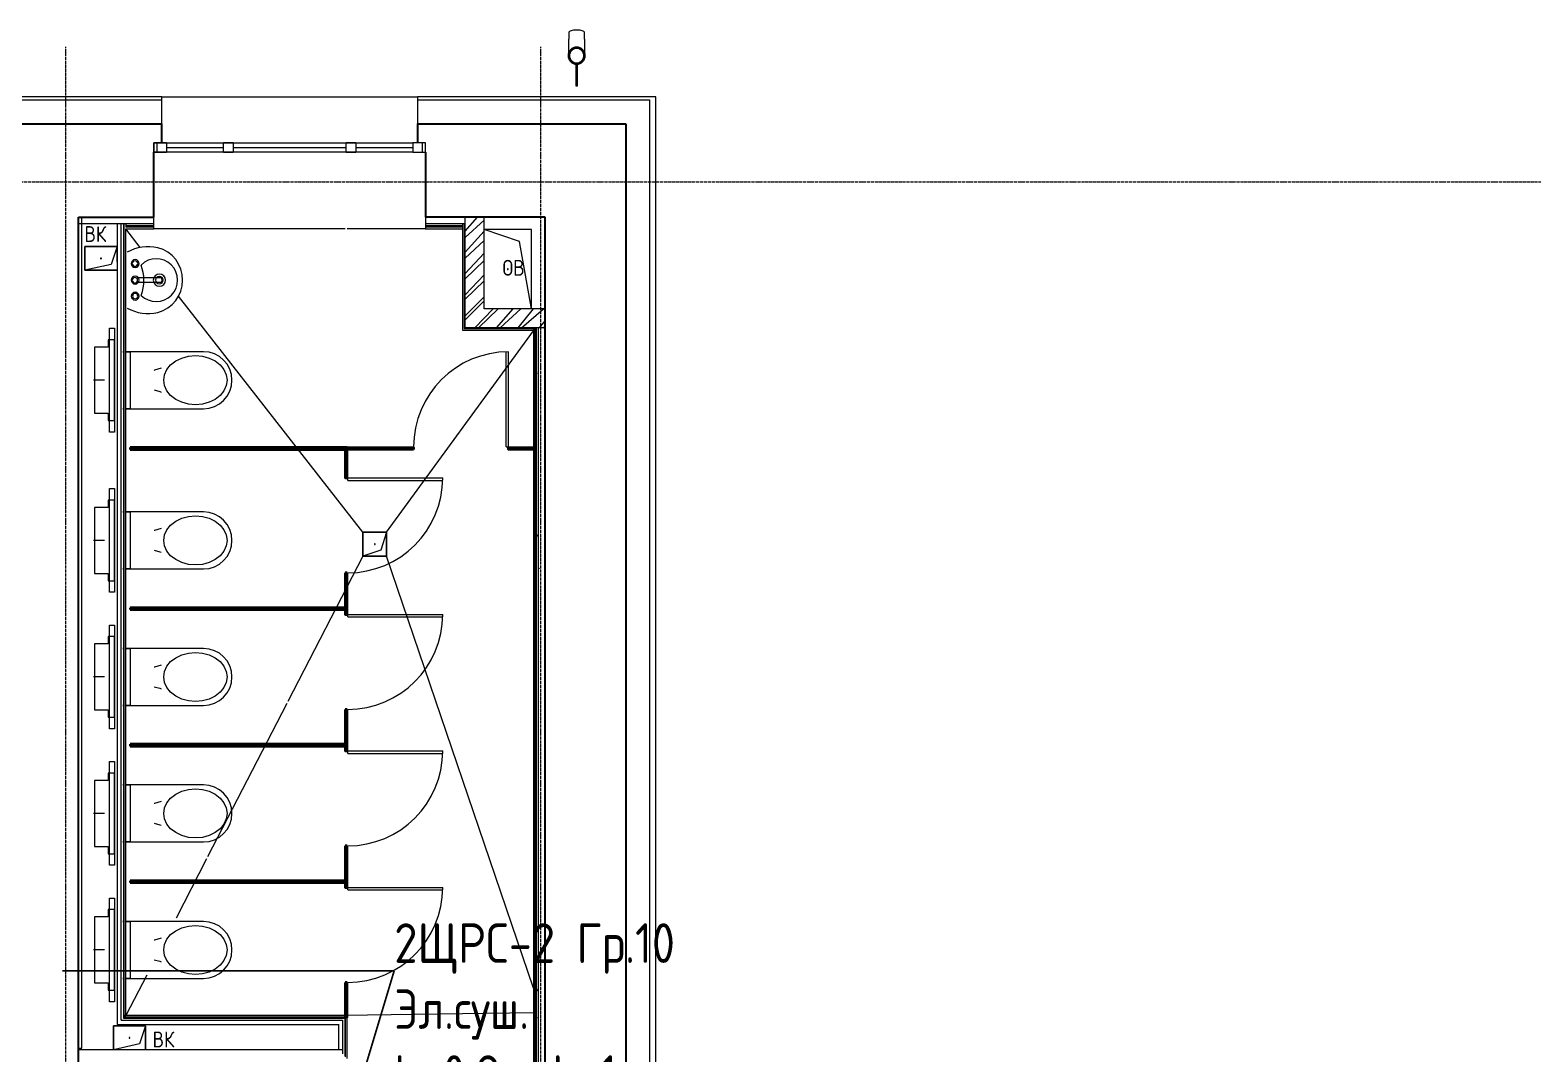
# Model space of a CAD drawing. Header units: millimetres. Extents: x -32 to 417638015, y -35 to 175284279.
# Drawn here: x 417138822 to 417148313, y 175246438 to 175252904 of the extents above; entities that cross this region are included whole.
import ezdxf
from ezdxf import colors
from ezdxf.entities.mleader import LeaderData, LeaderLine
from ezdxf.math import Vec2, Vec3

# ---------------------------------------------------------------- set-up
doc = ezdxf.new("R2010")
doc.units = ezdxf.units.MM
doc.linetypes.add('ADSK_Линия сетки', pattern=[25, 20, -2.5, 0, -2.5])
for name, color, linetype, lineweight in [('_ Окна', 7, 'Continuous', 9), ('Аннотация', 7, 'Continuous', 18), ('Двери', 7, 'Continuous', 9), ('Двери открывание', 7, 'Continuous', 9), ('Обобщенные модели', 7, 'Continuous', 18), ('Окна', 7, 'Continuous', 9), ('Оси', 253, 'Continuous', 9), ('Перекрытие', 7, 'Continuous', 18), ('Сантехника', 7, 'Continuous', 18), ('Стены внутренние', 7, 'Continuous', 18), ('Стены наружные', 7, 'Continuous', 18), ('Стены несущие', 7, 'Continuous', 30), ('Стены отделка', 7, 'Continuous', 30), ('Стены штриховка', 7, 'Continuous', 9), ('ШТРИХОВКА', 252, 'Continuous', 15)]:
    doc.layers.add(name, color=color, linetype=linetype, lineweight=lineweight)
doc.layers.add('_ЭМ_Надписи', color=7, linetype='Continuous')
doc.styles.add('GOST Common_4', font='GOST_Common.ttf', dxfattribs={"width": 0.9, "height": 199.9999999999999})
doc.styles.add('ЭОМ', font='isocpeur.ttf', dxfattribs={"width": 0.85, "height": 250})

# ---------------------------------------------------------------- blocks, each defined once
blk = doc.blocks.new('План 3 этажа')
h = blk.add_hatch()
h.set_pattern_fill('ANSI32', color=8, scale=10)
h.set_pattern_definition([(45, (507.3426762534655, 158.9018102923892), (-67.35192090801866, 67.35192090801866), []), (45, (552.2439762534341, 158.9018102923892), (-67.35192090801866, 67.35192090801866), [])])
h.paths.add_polyline_path([(10297.34267625347, 20181.42675335546), (10177.34267625347, 20181.42675335546), (10177.34267625347, 19483.43539787788), (10682.34267625347, 19483.43539787788), (10682.34267625347, 19603.43539787788), (10297.34267625347, 19603.43539787788)])
at = {"layer": 'Обобщенные модели', "lineweight": 9}
h = blk.add_hatch(dxfattribs=at)
h.set_pattern_fill('FP_18', color=8, style=0, pattern_type=2)
h.set_pattern_definition([(45, (507.3426762534655, 158.9017533554543), (-106.0660171779821, 106.0660171779821), [])])
h.paths.add_polyline_path([(10882.34267625338, 21151.42675335546), (10904.03686320925, 21156.37830996034), (10921.43425037679, 21170.25226326253), (10931.08907186247, 21190.30070665764), (10931.08907186247, 21212.55280005327), (10921.43425037678, 21232.6012434484), (10904.03686320926, 21246.47519675058), (10882.34267625338, 21251.42675335546), (10859.81623354924, 21245.8114949386), (10843.25110212998, 21232.6012434484), (10833.59628064429, 21212.55280005327), (10833.59628064429, 21190.30070665764), (10843.25110212999, 21170.25226326252), (10860.64848929751, 21156.37830996033), (10879.55036359752, 21152.06408049761)])
at = {"layer": 'Стены внутренние', "lineweight": 9}
h = blk.add_hatch(dxfattribs=at)
h.set_pattern_fill('FP_5', color=8, style=0, pattern_type=2)
h.set_pattern_definition([(0, (507.3426762534655, 158.9018102923892), (406.4, 101.6), [33.528, -271.272, 33.528, -271.272, -1625.6]), (0, (507.3426762534655, 158.9018102923892), (406.4, 101.6), [-609.6, 33.528, -576.072, 33.528, -271.272, -711.2]), (0, (507.3426762534655, 158.9018102923892), (406.4, 101.6), [-1524, 33.528, -169.672, 33.528, -474.472]), (120, (659.7426762534305, 209.7018102923894), (-291.1881810244989, 301.1527240979959), [33.52799999999997, -271.2719999999998, 33.52799999999997, -271.2719999999998, -1625.599999999999]), (120, (659.7426762534305, 209.7018102923894), (-291.1881810244989, 301.1527240979959), [-609.5999999999996, 33.52799999999997, -576.0719999999995, 33.52799999999997, -271.2719999999998, -711.1999999999996]), (120, (659.7426762534305, 209.7018102923894), (-291.1881810244989, 301.1527240979959), [-1523.999999999999, 33.52799999999997, -169.6719999999999, 33.52799999999997, -474.4719999999998]), (240, (710.5426762534189, 412.9018102923892), (-115.2118189755009, -402.7527240979958), [33.528, -271.272, 33.528, -271.272, -1625.6]), (240, (710.5426762534189, 412.9018102923892), (-115.2118189755009, -402.7527240979958), [-609.6, 33.528, -576.072, 33.528, -271.272, -711.2]), (240, (710.5426762534189, 412.9018102923892), (-115.2118189755009, -402.7527240979958), [-1524, 33.528, -169.672, 33.528, -474.472])])
h.paths.add_polyline_path([(10627.34267625347, 12802.16617119079), (10642.34267625347, 12802.16617119079), (10642.34267625347, 13818.90181029236), (10627.34267625347, 13818.90181029236), (10627.34267625347, 12812.63336009844)])
h.paths.add_polyline_path([(10642.34267625347, 14659.90181029236), (10642.34267625347, 19550.90620049272), (10627.34267625347, 19550.90620049272), (10627.34267625347, 14659.90181029236)])
at = {"layer": '_ Окна', "color": 8, "lineweight": 18}
for p, q in [((8212.760536277485, 20591.42675335548), (8212.760536277485, 20651.42675335548)), ((8212.760536277485, 20651.42675335548), (8292.760536277485, 20651.42675335548)), ((8292.760536277485, 20651.42675335548), (8292.760536277485, 20591.42675335548)), ((8652.760536277485, 20591.42675335548), (8652.760536277485, 20651.42675335548)), ((8652.760536277485, 20651.42675335548), (8712.760536277485, 20651.42675335548)), ((8712.760536277485, 20651.42675335548), (8712.760536277485, 20591.42675335548)), ((9427.760536277485, 20591.42675335548), (9427.760536277485, 20651.42675335548)), ((9427.760536277485, 20651.42675335548), (9487.760536277485, 20651.42675335548)), ((9487.760536277485, 20651.42675335548), (9487.760536277485, 20591.42675335548)), ((9847.760536277485, 20651.42675335548), (9847.760536277485, 20591.42675335548)), ((9927.760536277485, 20651.42675335548), (9847.760536277485, 20651.42675335548)), ((9927.760536277485, 20591.42675335548), (9927.760536277485, 20651.42675335548)), ((8292.760536277485, 20591.42675335548), (8212.760536277485, 20591.42675335548)), ((8712.760536277485, 20591.42675335548), (8652.760536277485, 20591.42675335548)), ((9487.760536277485, 20591.42675335548), (9427.760536277485, 20591.42675335548)), ((9847.760536277485, 20591.42675335548), (9927.760536277485, 20591.42675335548))]:
    blk.add_line(p, q, dxfattribs=at)
at = {"layer": '_ Окна', "color": 8}
for p, q in [((8232.760536277485, 20591.42675335548), (8232.760536277485, 20651.42675335548)), ((8292.760536277483, 20621.42675335547), (8652.760536277483, 20621.42675335547)), ((8712.760536277485, 20621.42675335547), (9427.760536277485, 20621.42675335546)), ((9487.760536277485, 20621.42675335546), (9847.760536277485, 20621.42675335546)), ((9907.760536277485, 20591.42675335548), (9907.760536277485, 20651.42675335548))]:
    blk.add_line(p, q, dxfattribs=at)
at = {"layer": 'Двери', "color": 8}
for p, q in [((10436.47863985103, 18730.98459242194), (10436.47863985103, 19330.98459242194)), ((10452.47863985103, 18730.98459242195), (10452.47863985103, 19330.98459242195)), ((10436.47863985103, 18730.98459242194), (10452.47863985103, 18730.98459242195)), ((9436.342676253698, 18518.9921276348), (9436.342676253698, 18534.9921276348)), ((9436.342676253698, 18534.9921276348), (10036.3426762537, 18534.99212763455)), ((9436.342676253698, 18518.9921276348), (10036.3426762537, 18518.99212763455)), ((9436.342676253727, 17656.9921276348), (9436.342676253736, 17672.9921276348)), ((9436.342676253736, 17672.9921276348), (10036.34267625374, 17672.99212763455)), ((9436.342676253727, 17656.9921276348), (10036.34267625373, 17656.99212763455)), ((10036.34267625373, 17656.99212763455), (10036.34267625374, 17672.99212763455)), ((9436.342676253727, 16794.99212763481), (9436.342676253736, 16810.9921276348)), ((9436.342676253736, 16810.9921276348), (10036.34267625374, 16810.99212763456)), ((10036.34267625373, 16794.99212763456), (10036.34267625374, 16810.99212763456)), ((9436.342676253727, 16794.99212763481), (10036.34267625373, 16794.99212763456)), ((9436.342676253786, 15932.99212763481), (9436.342676253795, 15948.99212763481)), ((9436.342676253795, 15948.99212763481), (10036.34267625379, 15948.99212763456)), ((10036.34267625379, 15932.99212763456), (10036.34267625379, 15948.99212763456)), ((9436.342676253786, 15932.99212763481), (10036.34267625379, 15932.99212763456))]:
    blk.add_line(p, q, dxfattribs=at)
at = {"layer": 'Двери открывание', "color": 8}
for centre, start, end in [((10452.47863985103, 18730.98459242195), 90, 180), ((9436.342676253698, 18534.9921276348), 270, 0), ((9436.342676253736, 17672.9921276348), 270, 0), ((9436.342676253736, 16810.9921276348), 270, 0), ((9436.342676253795, 15948.99212763481), 270, 0)]:
    blk.add_arc(centre, 600.0000000000007, start, end, dxfattribs=at)
at = {"layer": 'Обобщенные модели', "color": 8}
for p, q in [((10832.34267625347, 21347.57834117031), (10832.34267625347, 21305.07420419924)), ((10932.34267625347, 21305.07420419924), (10932.34267625347, 21347.57834117031)), ((10877.34267625347, 21150.34095659898), (10877.34267625346, 21011.42675335544)), ((10887.34267625347, 21011.42675335544), (10887.34267625347, 21150.34095659898)), ((10877.34267625346, 21011.42675335541), (10887.34267625346, 21011.42675335541)), ((10597.34267625347, 20103.43539787789), (10297.34267625347, 20103.43539787789)), ((10522.34267625347, 20028.43539787788), (10297.34267625347, 20103.43539787789)), ((10597.34267625347, 20103.43539787789), (10297.34267625347, 20103.43539787789)), ((10597.34267625347, 19603.43539787788), (10522.34267625347, 20028.43539787788)), ((10597.34267625347, 19603.43539787788), (10597.34267625347, 20103.43539787789)), ((10597.34267625347, 19603.43539787788), (10597.34267625347, 20103.43539787789)), ((7777.342676253452, 19845.90181029236), (7777.342676253452, 19995.90181029237)), ((7777.342676253452, 19995.90181029237), (7979.731050168119, 19995.90181029237)), ((7979.731050168119, 19995.90181029237), (7777.342676253452, 19995.90181029237)), ((7777.342676253452, 19995.90181029237), (7777.342676253452, 19845.90181029236)), ((7979.731050168119, 19995.90181029237), (7942.231050168126, 19883.40181029237)), ((7979.731050168119, 19995.90181029237), (7979.731050168119, 19845.90181029236)), ((7979.731050168119, 19898.65784977957), (7979.731050168119, 19995.90181029237)), ((7942.231050168126, 19883.40181029237), (7777.342676253452, 19845.90181029236)), ((7979.731050168119, 19845.90181029236), (7777.342676253452, 19845.90181029236)), ((7777.342676253452, 19845.90181029236), (7976.70399805669, 19845.90181029236)), ((9532.342676253465, 18041.42675335545), (9532.342676253465, 18191.42675335546)), ((9532.342676253465, 18191.42675335546), (9682.342676253465, 18191.42675335546)), ((9682.342676253465, 18191.42675335546), (9532.342676253465, 18191.42675335546)), ((9532.342676253465, 18191.42675335546), (9532.342676253465, 18041.42675335545)), ((9682.342676253465, 18191.42675335546), (9644.842676253473, 18078.92675335546)), ((9682.342676253465, 18191.42675335546), (9682.342676253465, 18041.42675335545)), ((9682.342676253465, 18041.42675335545), (9682.342676253465, 18191.42675335546)), ((9644.842676253473, 18078.92675335546), (9532.342676253465, 18041.42675335545)), ((9682.342676253465, 18041.42675335545), (9532.342676253465, 18041.42675335545)), ((9532.342676253465, 18041.42675335545), (9682.342676253465, 18041.42675335545)), ((7957.342676253452, 14924.00726761723), (7957.342676253452, 15074.00726761723)), ((7957.342676253452, 15074.00726761723), (8159.731050168119, 15074.00726761723)), ((8159.731050168119, 15074.00726761723), (7957.342676253452, 15074.00726761723)), ((7957.342676253452, 15074.00726761723), (7957.342676253452, 14924.00726761723)), ((8159.731050168119, 15074.00726761723), (8122.231050168126, 14961.50726761723)), ((8159.731050168119, 15074.00726761723), (8159.731050168119, 14924.00726761723)), ((8159.731050168119, 14924.00726761723), (8159.731050168119, 15074.00726761723)), ((8122.231050168126, 14961.50726761723), (7957.342676253452, 14924.00726761723))]:
    blk.add_line(p, q, dxfattribs=at)
at = {"layer": 'Обобщенные модели', "color": 8, "lineweight": 40}
for p, q in [((9432.342676253757, 18726.99212763479), (8062.342676253757, 18726.99212763479)), ((8062.342676253757, 18726.99212763479), (8062.342676253757, 18714.99212763479)), ((8062.342676253757, 18714.99212763479), (9432.342676253757, 18714.99212763479)), ((9432.342676253757, 18714.99212763479), (9432.342676253757, 18726.99212763479)), ((9432.342676253465, 17934.99212763482), (9420.342676253465, 17934.99212763483)), ((9432.342676253757, 17714.99212763479), (8062.342676253757, 17714.99212763479)), ((8062.342676253757, 17714.99212763479), (8062.342676253757, 17702.99212763479)), ((8062.342676253757, 17702.99212763479), (9432.342676253757, 17702.99212763479)), ((9432.342676253757, 17702.99212763479), (9432.342676253757, 17714.99212763479)), ((9432.342676253487, 17072.99212763482), (9420.342676253491, 17072.99212763483)), ((9432.342676253757, 16852.9921276348), (8062.342676253757, 16852.9921276348)), ((8062.342676253757, 16852.9921276348), (8062.342676253757, 16840.9921276348)), ((8062.342676253757, 16840.9921276348), (9432.342676253757, 16840.9921276348)), ((9432.342676253757, 16840.9921276348), (9432.342676253757, 16852.9921276348)), ((9432.342676253487, 16210.99212763483), (9420.342676253491, 16210.99212763483)), ((9432.342676253873, 15990.9921276348), (8062.342676253873, 15990.9921276348)), ((8062.342676253873, 15990.9921276348), (8062.342676253873, 15978.9921276348)), ((8062.342676253873, 15978.9921276348), (9432.342676253873, 15978.9921276348)), ((9432.342676253873, 15978.9921276348), (9432.342676253873, 15990.9921276348)), ((9432.342676253546, 15348.99212763483), (9420.34267625355, 15348.99212763484))]:
    blk.add_line(p, q, dxfattribs=at)
at = {"layer": 'Обобщенные модели', "color": 8, "flags": 128}
for points in [[(10832.34267625347, 21214.44362292017), (10832.34267625347, 21215.71400387248), (10832.34267625347, 21218.37751493859), (10832.34267625347, 21221.25387640383), (10832.34267625347, 21224.33848670347), (10832.34267625347, 21227.62641111903), (10832.34267625347, 21231.11238967284), (10832.34267625347, 21234.79084554284), (10832.34267625347, 21238.65589398435), (10832.34267625347, 21242.70135174434), (10832.34267625347, 21246.9207469534), (10832.34267625347, 21251.30732947928), (10832.34267625347, 21255.85408172569), (10832.34267625347, 21260.55372985896), (10832.34267625347, 21265.39875544461), (10832.34267625347, 21270.38140747526), (10832.34267625347, 21275.49371477057), (10832.34267625347, 21280.72749872942), (10832.34267625347, 21286.07438641397), (10832.34267625347, 21291.52582394454), (10832.34267625347, 21297.07309018398), (10832.34267625347, 21302.70731068966), (10832.34267625347, 21305.07420419924)], [(10932.34267625347, 21305.07420419924), (10932.34267625347, 21299.40646376548), (10932.34267625347, 21293.821944698), (10932.34267625347, 21288.32958103599), (10932.34267625347, 21282.93815938969), (10932.34267625347, 21277.65630488361), (10932.34267625347, 21272.49246735822), (10932.34267625347, 21267.45490785202), (10932.34267625347, 21262.55168538559), (10932.34267625347, 21257.7906440689), (10932.34267625347, 21253.17940055244), (10932.34267625347, 21248.72533184214), (10932.34267625347, 21244.43556349779), (10932.34267625347, 21240.31695823365), (10932.34267625347, 21236.37610493955), (10932.34267625347, 21232.61930814008), (10932.34267625347, 21229.05257790871), (10932.34267625347, 21225.68162025297), (10932.34267625347, 21222.51182798599), (10932.34267625347, 21219.54827209922), (10932.34267625347, 21216.79569364988), (10932.34267625347, 21214.44362292017)]]:
    blk.add_lwpolyline(points, dxfattribs=at)
at = {"layer": 'Обобщенные модели', "color": 8, "lineweight": 40}
for points in [[(9432.342676253698, 18534.99212763483), (9432.342676253698, 18714.99212763479), (9420.342676253757, 18714.9921276348), (9420.342676253698, 18534.99212763483)], [(9852.478639851033, 18714.98459242193), (9432.342676253757, 18714.98459242193), (9432.342676253757, 18726.98459242193), (9852.478639851033, 18726.98459242193)], [(10452.47863985103, 18726.98459242195), (10609.47726604057, 18726.98459242195), (10609.47726604057, 18714.98459242196), (10452.47863985103, 18714.98459242196)], [(9432.342676253736, 17672.99212763483), (9432.342676253746, 17714.99212763479), (9420.34267625375, 17714.9921276348), (9420.34267625374, 17672.99212763483)], [(9432.342676253736, 16810.99212763483), (9432.342676253746, 16852.9921276348), (9420.34267625375, 16852.9921276348), (9420.34267625374, 16810.99212763484)], [(9432.342676253795, 15948.99212763483), (9432.342676253804, 15990.9921276348), (9420.342676253807, 15990.99212763481), (9420.342676253798, 15948.99212763484)]]:
    blk.add_lwpolyline(points, close=True, dxfattribs=at)
for points in [[(9420.342676253465, 17934.99212763483), (9420.342676253407, 17714.9921276348), (9432.342676253407, 17714.9921276348), (9432.342676253465, 17934.99212763482)], [(9420.342676253491, 17072.99212763483), (9420.342676253404, 16852.9921276348), (9432.3426762534, 16852.9921276348), (9432.342676253487, 17072.99212763482)], [(9420.342676253491, 16210.99212763483), (9420.342676253404, 15990.99212763481), (9432.3426762534, 15990.9921276348), (9432.342676253487, 16210.99212763483)], [(9420.34267625355, 15348.99212763484), (9420.342676253462, 15128.99212763481), (9432.342676253458, 15128.99212763481), (9432.342676253546, 15348.99212763483)]]:
    blk.add_lwpolyline(points, dxfattribs=at)
at = {"layer": 'Обобщенные модели', "color": 8}
for centre, radius, start, end in [((10882.34267625346, 21201.42675335541), 52.00000000000004, 90, 270), ((10882.34267625346, 21201.42675335541), 52.00000000000003, 270, 90), ((7878.536863210786, 19920.90181029237), 2.500000000000002, 0, 180), ((7878.536863210786, 19920.90181029237), 2.499999999999998, 119.9999999999582, 180), ((7878.536863210786, 19920.90181029237), 2.500000000000002, 180, 0), ((7878.536863210786, 19920.90181029237), 2.499999999999999, 240.0000000000418, 345.0000000000056), ((7878.536863210786, 19920.90181029237), 2.500000000000002, 14.99999999999445, 90), ((10447.34267625347, 19853.43539787788), 2.500000000000003, 0, 180), ((10447.34267625347, 19853.43539787788), 2.499999999999998, 60.0000000000418, 180), ((10447.34267625347, 19853.43539787788), 2.500000000000002, 180, 0), ((10447.34267625347, 19853.43539787788), 2.499999999999999, 180, 285.0000000000214), ((10447.34267625347, 19853.43539787788), 2.500000000000002, 14.99999999999445, 30.00000000001032), ((9607.342676253465, 18116.42675335546), 2.500000000000002, 0, 180), ((9607.342676253465, 18116.42675335546), 2.499999999999998, 119.9999999999582, 180), ((9607.342676253465, 18116.42675335546), 2.500000000000002, 180, 0), ((9607.342676253465, 18116.42675335546), 2.499999999999999, 240.0000000000418, 345.0000000000056), ((9607.342676253465, 18116.42675335546), 2.500000000000002, 14.99999999999445, 90), ((8058.536863210786, 14999.00726761723), 2.500000000000002, 0, 180), ((8058.536863210786, 14999.00726761723), 2.499999999999998, 120.0000000000103, 180), ((8058.536863210786, 14999.00726761723), 2.500000000000002, 180, 0), ((8058.536863210786, 14999.00726761723), 2.499999999999999, 239.9999999999897, 345.0000000000056), ((8058.536863210786, 14999.00726761723), 2.500000000000002, 14.99999999999445, 90)]:
    blk.add_arc(centre, radius, start, end, dxfattribs=at)
at = {"layer": 'Обобщенные модели', "color": 8, "lineweight": 40}
for start, end in [(90, 270), (270, 90)]:
    blk.add_arc((10882.34267625337, 21201.42675335543), 49.99999999999996, start, end, dxfattribs=at)
at = {"layer": 'Обобщенные модели', "color": 8}
for major_axis, ratio, start_param, end_param in [((-50.00000000000001, 1.362883799528872e-13), 0.3090169943749481, 4.712388980384695, 6.283185307179597), ((-49.99999999999999, 5.857276822912619e-14), 0.3090169943749482, 3.141592653589792, 4.712388980384689)]:
    blk.add_ellipse((10882.34267625346, 21347.57834117028), major_axis=major_axis, ratio=ratio, start_param=start_param, end_param=end_param, dxfattribs=at)
at = {"layer": 'Окна', "color": 8}
for p, q in [((8212.760536277485, 20651.42675335548), (8212.760536277485, 20591.42675335548)), ((8292.760536277485, 20651.42675335548), (8212.760536277485, 20651.42675335548)), ((8292.760536277485, 20651.42675335548), (8652.760536277483, 20651.42675335548)), ((8712.760536277485, 20651.42675335548), (8652.760536277485, 20651.42675335548)), ((8712.760536277485, 20651.42675335548), (9427.760536277485, 20651.42675335548)), ((9487.760536277485, 20651.42675335548), (9427.760536277485, 20651.42675335548)), ((9487.760536277485, 20651.42675335547), (9847.760536277485, 20651.42675335547)), ((9927.760536277485, 20651.42675335548), (9847.760536277485, 20651.42675335548)), ((9927.760536277485, 20591.42675335548), (9927.760536277485, 20651.42675335548)), ((8212.760536277485, 20591.42675335548), (8292.760536277485, 20591.42675335548)), ((8652.760536277483, 20591.42675335539), (8292.760536277483, 20591.42675335539)), ((8652.760536277485, 20591.42675335548), (8712.760536277485, 20591.42675335548)), ((9427.760536277485, 20591.42675335539), (8712.760536277485, 20591.42675335539)), ((9427.760536277485, 20591.42675335548), (9487.760536277485, 20591.42675335548)), ((9847.760536277485, 20591.42675335539), (9487.760536277485, 20591.42675335539)), ((9847.760536277485, 20591.42675335548), (9927.760536277485, 20591.42675335548))]:
    blk.add_line(p, q, dxfattribs=at)
at = {"layer": 'Оси', "color": 8, "linetype": 'ADSK_Линия сетки'}
for p, q in [((7656.908029291895, -3523.687778418617), (7656.908029291953, 21256.87599485742)), ((10656.9080292919, -3523.687778418622), (10656.90802929195, 21256.87599485743)), ((-10051.77423916385, 20403.90181029199), (56512.19555426505, 20403.90181029178))]:
    blk.add_line(p, q, dxfattribs=at)
at = {"layer": 'Перекрытие', "color": 8}
for p, q in [((8126.762109137257, 19990.73080171309), (8034.820370547939, 20108.42675335548)), ((9532.342676253465, 18191.42675335546), (8368.106811847596, 19681.78195111305)), ((9682.342676253465, 18191.42675335546), (10609.50351455912, 19463.49943837348)), ((9532.342676253465, 18041.42675335546), (9058.472799509065, 17122.9921276348)), ((10609.34267625347, 15312.51410229117), (9682.342676253465, 18041.42675335546)), ((9052.281353366154, 17110.99212763481), (8551.8061234809, 16140.99212763471)), ((8545.614677337988, 16128.99212763471), (8352.733497223526, 15755.1579525569)), ((8166.990006879671, 15395.15774700256), (8034.820370547939, 15138.99212763481)), ((10609.34267625347, 15155.7501276348), (9412.342676253465, 15138.99212763481))]:
    blk.add_line(p, q, dxfattribs=at)
at = {"layer": 'Сантехника', "color": 8}
for p, q in [((8258.559843728352, 19798.93895746363), (8114.357032119773, 19798.93895746363)), ((8258.559843728352, 19768.93895746363), (8114.357032119774, 19768.93895746363)), ((7932.342676253471, 18824.49212758255), (7932.342676253466, 19479.49212758257)), ((7932.342676253466, 19479.49212758257), (7963.342676253481, 19479.49212758257)), ((7963.342676253481, 19479.49212758257), (7963.342676253485, 18824.49212758255)), ((7923.342676253483, 19406.99212747807), (7923.342676253484, 19359.99212747807)), ((7963.342676253481, 19406.99212747807), (7923.342676253483, 19406.99212747807)), ((7963.342676253485, 18896.99212758255), (7963.342676253481, 19406.99212747807)), ((7838.342676253467, 19359.99212747807), (7838.34267625347, 18943.99212758254)), ((7923.342676253484, 19359.99212747807), (7838.342676253467, 19359.99212747807)), ((8019.502464908, 19331.99223035972), (8017.342676253475, 19331.99223035972)), ((8017.342676253474, 19331.9922304642), (8019.502464907999, 19331.9922304642)), ((8525.419446640333, 19331.99223035972), (8034.731050168124, 19331.99223035972)), ((8034.731050168124, 19331.9922304642), (8062.342676253474, 19331.9922304642)), ((8062.342676253474, 19331.9922304642), (8062.342676253475, 18971.9920247009)), ((7900.042676253457, 19151.99212758255), (7832.042676253457, 19151.99212758254)), ((7838.34267625347, 18943.99212758254), (7923.342676253491, 18943.99212758254)), ((7923.342676253491, 18943.99212758254), (7923.342676253491, 18896.99212758255)), ((7923.342676253491, 18896.99212758255), (7963.342676253485, 18896.99212758255)), ((8017.342676253471, 18971.99202480538), (8019.502464908001, 18971.99202480538)), ((8019.502464907997, 18971.9920247009), (8017.342676253467, 18971.9920247009)), ((8034.731050168125, 18971.99202480538), (8525.419446640333, 18971.99202480538)), ((8062.342676253475, 18971.9920247009), (8034.731050168121, 18971.9920247009)), ((7963.342676253485, 18824.49212758255), (7932.342676253471, 18824.49212758255)), ((7932.342676253471, 17812.49212758255), (7932.342676253466, 18467.49212758257)), ((7932.342676253466, 18467.49212758257), (7963.342676253481, 18467.49212758257)), ((7963.342676253481, 18467.49212758257), (7963.342676253485, 17812.49212758255)), ((7838.342676253467, 18347.99212747807), (7838.34267625347, 17931.99212758254)), ((7923.342676253484, 18347.99212747807), (7838.342676253467, 18347.99212747807)), ((7923.342676253483, 18394.99212747807), (7923.342676253484, 18347.99212747807)), ((7963.342676253481, 18394.99212747807), (7923.342676253483, 18394.99212747807)), ((7963.342676253485, 17884.99212758255), (7963.342676253481, 18394.99212747807)), ((8019.502464908, 18319.99223035972), (8017.342676253475, 18319.99223035972)), ((8017.342676253474, 18319.9922304642), (8019.502464907999, 18319.9922304642)), ((8525.419446640333, 18319.99223035972), (8034.731050168124, 18319.99223035972)), ((8034.731050168124, 18319.9922304642), (8062.342676253474, 18319.9922304642)), ((8062.342676253474, 18319.9922304642), (8062.342676253475, 17959.9920247009)), ((7900.042676253457, 18139.99212758255), (7832.042676253457, 18139.99212758254)), ((8017.342676253471, 17959.99202480538), (8019.502464908001, 17959.99202480538)), ((8019.502464907997, 17959.9920247009), (8017.342676253467, 17959.9920247009)), ((8034.731050168125, 17959.99202480538), (8525.419446640333, 17959.99202480538)), ((8062.342676253475, 17959.9920247009), (8034.731050168121, 17959.9920247009)), ((7838.34267625347, 17931.99212758254), (7923.342676253491, 17931.99212758254)), ((7923.342676253491, 17931.99212758254), (7923.342676253491, 17884.99212758255)), ((7923.342676253491, 17884.99212758255), (7963.342676253485, 17884.99212758255)), ((7963.342676253485, 17812.49212758255), (7932.342676253471, 17812.49212758255)), ((7932.342676253471, 16950.49212758255), (7932.342676253466, 17605.49212758257)), ((7932.342676253466, 17605.49212758257), (7963.342676253481, 17605.49212758257)), ((7963.342676253481, 17605.49212758257), (7963.342676253485, 16950.49212758255)), ((7838.342676253467, 17485.99212747807), (7838.34267625347, 17069.99212758254)), ((7923.342676253484, 17485.99212747807), (7838.342676253467, 17485.99212747807)), ((7923.342676253483, 17532.99212747807), (7923.342676253484, 17485.99212747807)), ((7963.342676253481, 17532.99212747807), (7923.342676253483, 17532.99212747807)), ((7963.342676253485, 17022.99212758255), (7963.342676253481, 17532.99212747807)), ((8019.502464908, 17457.99223035972), (8017.342676253475, 17457.99223035972)), ((8017.342676253474, 17457.9922304642), (8019.502464907999, 17457.9922304642)), ((8525.419446640333, 17457.99223035972), (8034.731050168124, 17457.99223035972)), ((8034.731050168124, 17457.9922304642), (8062.342676253474, 17457.9922304642)), ((8062.342676253474, 17457.9922304642), (8062.342676253475, 17097.9920247009)), ((7900.042676253457, 17277.99212758255), (7832.042676253457, 17277.99212758254)), ((8017.342676253471, 17097.99202480538), (8019.502464908001, 17097.99202480538)), ((8019.502464907997, 17097.9920247009), (8017.342676253467, 17097.9920247009)), ((8034.731050168125, 17097.99202480538), (8525.419446640333, 17097.99202480538)), ((8062.342676253475, 17097.9920247009), (8034.731050168121, 17097.9920247009)), ((7838.34267625347, 17069.99212758254), (7923.342676253491, 17069.99212758254)), ((7923.342676253491, 17069.99212758254), (7923.342676253491, 17022.99212758255)), ((7923.342676253491, 17022.99212758255), (7963.342676253485, 17022.99212758255)), ((7963.342676253485, 16950.49212758255), (7932.342676253471, 16950.49212758255)), ((7932.342676253471, 16088.49212758257), (7932.342676253466, 16743.49212758258)), ((7932.342676253466, 16743.49212758258), (7963.342676253481, 16743.49212758258)), ((7963.342676253481, 16743.49212758258), (7963.342676253485, 16088.49212758257)), ((7838.342676253467, 16623.99212747808), (7838.34267625347, 16207.99212758255)), ((7923.342676253484, 16623.99212747808), (7838.342676253467, 16623.99212747808)), ((7923.342676253483, 16670.99212747808), (7923.342676253484, 16623.99212747808)), ((7963.342676253481, 16670.99212747808), (7923.342676253483, 16670.99212747808)), ((7963.342676253485, 16160.99212758256), (7963.342676253481, 16670.99212747808)), ((8019.502464908, 16595.99223035973), (8017.342676253475, 16595.99223035973)), ((8017.342676253474, 16595.99223046421), (8019.502464907999, 16595.99223046421)), ((8525.419446640333, 16595.99223035973), (8034.731050168124, 16595.99223035973)), ((8034.731050168124, 16595.99223046421), (8062.342676253474, 16595.99223046421)), ((8062.342676253474, 16595.99223046421), (8062.342676253475, 16235.99202470091)), ((7900.042676253457, 16415.99212758256), (7832.042676253457, 16415.99212758255)), ((8017.342676253471, 16235.99202480539), (8019.502464908001, 16235.99202480539)), ((8019.502464907997, 16235.99202470091), (8017.342676253467, 16235.99202470091)), ((8034.731050168125, 16235.99202480539), (8525.419446640333, 16235.99202480539)), ((8062.342676253475, 16235.99202470091), (8034.731050168121, 16235.99202470091)), ((7838.34267625347, 16207.99212758255), (7923.342676253491, 16207.99212758255)), ((7923.342676253491, 16207.99212758255), (7923.342676253491, 16160.99212758256)), ((7923.342676253491, 16160.99212758256), (7963.342676253485, 16160.99212758256)), ((7963.342676253485, 16088.49212758257), (7932.342676253471, 16088.49212758257)), ((7932.342676253471, 15226.49212758257), (7932.342676253466, 15881.49212758258)), ((7932.342676253466, 15881.49212758258), (7963.342676253481, 15881.49212758258)), ((7963.342676253481, 15881.49212758258), (7963.342676253485, 15226.49212758257)), ((7838.342676253467, 15761.99212747808), (7838.34267625347, 15345.99212758256)), ((7923.342676253484, 15761.99212747808), (7838.342676253467, 15761.99212747808)), ((7923.342676253483, 15808.99212747808), (7923.342676253484, 15761.99212747808)), ((7963.342676253481, 15808.99212747808), (7923.342676253483, 15808.99212747808)), ((7963.342676253485, 15298.99212758256), (7963.342676253481, 15808.99212747808)), ((8019.502464908, 15733.99223035973), (8017.342676253475, 15733.99223035973)), ((8017.342676253474, 15733.99223046421), (8019.502464907999, 15733.99223046421)), ((8525.419446640333, 15733.99223035973), (8034.731050168124, 15733.99223035973)), ((8034.731050168124, 15733.99223046422), (8062.342676253474, 15733.99223046422)), ((8062.342676253474, 15733.99223046422), (8062.342676253475, 15373.99202470091)), ((7900.042676253457, 15553.99212758256), (7832.042676253457, 15553.99212758256)), ((7838.34267625347, 15345.99212758256), (7923.342676253491, 15345.99212758256)), ((7923.342676253491, 15345.99212758256), (7923.342676253491, 15298.99212758256)), ((7923.342676253491, 15298.99212758256), (7963.342676253485, 15298.99212758256)), ((8017.342676253471, 15373.99202480539), (8019.502464908001, 15373.99202480539)), ((8019.502464907997, 15373.99202470091), (8017.342676253467, 15373.99202470091)), ((8034.731050168125, 15373.99202480539), (8525.419446640333, 15373.9920248054)), ((8062.342676253475, 15373.99202470091), (8034.731050168121, 15373.99202470091)), ((7963.342676253485, 15226.49212758257), (7932.342676253471, 15226.49212758257))]:
    blk.add_line(p, q, dxfattribs=at)
at = {"layer": 'Сантехника', "color": 8, "flags": 128}
for points in [[(8274.842676253475, 19151.99212758255), (8279.857093817109, 19186.48287234578), (8294.648902672989, 19219.24410714577), (8318.476379759866, 19248.63304687065), (8350.144715881726, 19273.17600736509), (8388.065928429962, 19291.64230210742), (8430.338489462209, 19303.10595397073), (8474.842676253473, 19306.99212758255), (8519.346863044735, 19303.10595397073), (8561.619424076984, 19291.64230210743), (8599.54063662522, 19273.17600736509), (8631.20897274708, 19248.63304687065), (8655.036449833957, 19219.24410714577), (8669.828258689839, 19186.48287234578), (8674.842676253475, 19151.99212758255)], [(8258.615117938794, 19226.98772306022), (8217.214594007728, 19214.26758881112), (8214.566144585464, 19213.73152952098)], [(8214.56614458547, 19090.25272564415), (8249.985378253376, 19080.33143240718), (8258.61511793879, 19076.99653210492)], [(8674.842676253475, 19151.99212758255), (8669.828258689839, 19117.50138281932), (8655.036449833959, 19084.74014801933), (8631.20897274708, 19055.35120829445), (8599.540636625221, 19030.8082478), (8561.619424076986, 19012.34195305768), (8519.346863044737, 19000.87830119437), (8474.842676253475, 18996.99212758255), (8430.33848946221, 19000.87830119437), (8388.065928429962, 19012.34195305768), (8350.144715881728, 19030.8082478), (8318.476379759868, 19055.35120829445), (8294.64890267299, 19084.74014801933), (8279.857093817109, 19117.50138281932), (8274.842676253475, 19151.99212758255)], [(8274.842676253475, 18139.99212758255), (8279.857093817109, 18174.48287234578), (8294.648902672989, 18207.24410714577), (8318.476379759866, 18236.63304687065), (8350.144715881726, 18261.17600736509), (8388.065928429962, 18279.64230210742), (8430.338489462209, 18291.10595397073), (8474.842676253473, 18294.99212758255), (8519.346863044735, 18291.10595397073), (8561.619424076984, 18279.64230210743), (8599.54063662522, 18261.17600736509), (8631.20897274708, 18236.63304687065), (8655.036449833957, 18207.24410714577), (8669.828258689839, 18174.48287234578), (8674.842676253475, 18139.99212758255)], [(8258.615117938794, 18214.98772306022), (8217.214594007728, 18202.26758881112), (8214.566144585464, 18201.73152952098)], [(8674.842676253475, 18139.99212758255), (8669.828258689839, 18105.50138281932), (8655.036449833959, 18072.74014801933), (8631.20897274708, 18043.35120829445), (8599.540636625221, 18018.8082478), (8561.619424076986, 18000.34195305768), (8519.346863044737, 17988.87830119437), (8474.842676253475, 17984.99212758255), (8430.33848946221, 17988.87830119437), (8388.065928429962, 18000.34195305768), (8350.144715881728, 18018.8082478), (8318.476379759868, 18043.35120829445), (8294.64890267299, 18072.74014801933), (8279.857093817109, 18105.50138281932), (8274.842676253475, 18139.99212758255)], [(8214.56614458547, 18078.25272564415), (8249.985378253376, 18068.33143240718), (8258.61511793879, 18064.99653210492)], [(8274.842676253475, 17277.99212758255), (8279.857093817109, 17312.48287234578), (8294.648902672989, 17345.24410714577), (8318.476379759866, 17374.63304687065), (8350.144715881726, 17399.17600736509), (8388.065928429962, 17417.64230210742), (8430.338489462209, 17429.10595397073), (8474.842676253473, 17432.99212758255), (8519.346863044735, 17429.10595397073), (8561.619424076984, 17417.64230210743), (8599.54063662522, 17399.17600736509), (8631.20897274708, 17374.63304687065), (8655.036449833957, 17345.24410714577), (8669.828258689839, 17312.48287234578), (8674.842676253475, 17277.99212758255)], [(8258.615117938794, 17352.98772306022), (8217.214594007728, 17340.26758881112), (8214.566144585464, 17339.73152952098)], [(8674.842676253475, 17277.99212758255), (8669.828258689839, 17243.50138281932), (8655.036449833959, 17210.74014801933), (8631.20897274708, 17181.35120829445), (8599.540636625221, 17156.8082478), (8561.619424076986, 17138.34195305768), (8519.346863044737, 17126.87830119437), (8474.842676253475, 17122.99212758255), (8430.33848946221, 17126.87830119437), (8388.065928429962, 17138.34195305768), (8350.144715881728, 17156.8082478), (8318.476379759868, 17181.35120829445), (8294.64890267299, 17210.74014801933), (8279.857093817109, 17243.50138281932), (8274.842676253475, 17277.99212758255)], [(8214.56614458547, 17216.25272564415), (8249.985378253376, 17206.33143240718), (8258.61511793879, 17202.99653210492)], [(8274.842676253475, 16415.99212758256), (8279.857093817109, 16450.48287234579), (8294.648902672989, 16483.24410714578), (8318.476379759866, 16512.63304687066), (8350.144715881726, 16537.1760073651), (8388.065928429962, 16555.64230210743), (8430.338489462209, 16567.10595397074), (8474.842676253473, 16570.99212758256), (8519.346863044735, 16567.10595397074), (8561.619424076984, 16555.64230210744), (8599.54063662522, 16537.17600736511), (8631.20897274708, 16512.63304687067), (8655.036449833957, 16483.24410714578), (8669.828258689839, 16450.48287234579), (8674.842676253475, 16415.99212758256)], [(8258.615117938794, 16490.98772306023), (8217.214594007728, 16478.26758881113), (8214.566144585464, 16477.73152952099)], [(8214.56614458547, 16354.25272564417), (8249.985378253376, 16344.33143240719), (8258.61511793879, 16340.99653210493)], [(8674.842676253475, 16415.99212758256), (8669.828258689839, 16381.50138281933), (8655.036449833959, 16348.74014801934), (8631.20897274708, 16319.35120829446), (8599.540636625221, 16294.80824780002), (8561.619424076986, 16276.34195305768), (8519.346863044737, 16264.87830119438), (8474.842676253475, 16260.99212758256), (8430.33848946221, 16264.87830119438), (8388.065928429962, 16276.34195305768), (8350.144715881728, 16294.80824780002), (8318.476379759868, 16319.35120829446), (8294.64890267299, 16348.74014801934), (8279.857093817109, 16381.50138281933), (8274.842676253475, 16415.99212758256)], [(8274.842676253475, 15553.99212758256), (8279.857093817109, 15588.48287234579), (8294.648902672989, 15621.24410714578), (8318.476379759866, 15650.63304687067), (8350.144715881726, 15675.17600736511), (8388.065928429962, 15693.64230210744), (8430.338489462209, 15705.10595397075), (8474.842676253473, 15708.99212758256), (8519.346863044735, 15705.10595397075), (8561.619424076984, 15693.64230210744), (8599.54063662522, 15675.17600736511), (8631.20897274708, 15650.63304687067), (8655.036449833957, 15621.24410714579), (8669.828258689839, 15588.48287234579), (8674.842676253475, 15553.99212758257)], [(8258.615117938794, 15628.98772306023), (8217.214594007728, 15616.26758881114), (8214.566144585464, 15615.73152952099)], [(8214.56614458547, 15492.25272564417), (8249.985378253376, 15482.33143240719), (8258.61511793879, 15478.99653210494)], [(8674.842676253475, 15553.99212758256), (8669.828258689839, 15519.50138281934), (8655.036449833959, 15486.74014801934), (8631.20897274708, 15457.35120829446), (8599.540636625221, 15432.80824780002), (8561.619424076986, 15414.34195305769), (8519.346863044737, 15402.87830119438), (8474.842676253475, 15398.99212758256), (8430.33848946221, 15402.87830119438), (8388.065928429962, 15414.34195305769), (8350.144715881728, 15432.80824780002), (8318.476379759868, 15457.35120829446), (8294.64890267299, 15486.74014801934), (8279.857093817109, 15519.50138281934), (8274.842676253475, 15553.99212758256)]]:
    blk.add_lwpolyline(points, dxfattribs=at)
at = {"layer": 'Сантехника', "color": 8}
for centre, radius, start, end in [((8174.430893900979, 19730.61521000157), 264.4474127161753, 76.36494523628221, 119.6350547637543), ((8174.430893900979, 19730.61521000157), 264.447412716175, 76.36494523628221, 119.6350547637543), ((8188.792338912406, 19789.81979569319), 203.5258724390841, 358.3442197748756, 76.36494523628221), ((8188.792338912406, 19789.81979569319), 203.5258724390839, 358.3442197748756, 76.36494523628221), ((8094.357032119774, 19888.25387805634), 24.99999999999997, 90, 270), ((8093.339198545999, 19888.25387805634), 17.0017495933007, 90, 270), ((8093.339198545999, 19888.25387805634), 17.0017495933007, 270, 90), ((8094.357032119774, 19888.25387805634), 24.99999999999998, 270, 90), ((8227.236801296236, 19783.93913543072), 135.0000000000001, 225.4629123376571, 135.0556057705133), ((7883.345221127528, 19782.38304150814), 266.5831449939395, 339.1986397915762, 21.31987831674599), ((8094.357032119774, 19783.93895746363), 24.99999999999991, 90, 270), ((8092.912516350013, 19783.17504417036), 16.80563894266027, 0, 180), ((8092.912516350013, 19783.17504417036), 16.80563894265999, 180, 0), ((8094.357032119774, 19783.93895746363), 24.99999999999992, 270, 90), ((8247.236801296236, 19783.93913543072), 38.57607661376863, 90, 270), ((8247.236801296236, 19783.93913543072), 23.49156827070301, 90, 270), ((8188.792338912406, 19778.05811923407), 203.525872439084, 283.6350547637178, 1.655780225124421), ((8188.792338912406, 19778.05811923407), 203.5258724390841, 283.6350547637178, 1.655780225124421), ((8247.236801296236, 19783.93913543072), 38.57607661376865, 270, 90), ((8247.236801296236, 19783.93913543072), 23.49156827070301, 270, 90), ((8094.357032119772, 19682.67341831264), 24.99999999999994, 90, 270), ((8094.357032119773, 19682.67359627973), 17.00297737807114, 90, 270), ((8094.357032119772, 19682.67341831264), 24.99999999999994, 270, 90), ((8094.357032119773, 19682.67359627973), 17.00297737807113, 270, 90), ((8174.43089390098, 19837.2627049257), 264.4474127161752, 240.3649452362457, 283.6350547637178), ((8174.43089390098, 19837.2627049257), 264.4474127161751, 240.3649452362457, 283.6350547637178), ((8525.419446640333, 19151.99212763479), 180.0001028294098, 270, 90), ((8525.419446640333, 18139.99212763479), 180.0001028294098, 270, 90), ((8525.419446640333, 17277.99212763479), 180.0001028294098, 270, 90), ((8525.419446640333, 16415.9921276348), 180.0001028294098, 270, 90), ((8525.419446640333, 15553.99212763481), 180.0001028294098, 270, 90)]:
    blk.add_arc(centre, radius, start, end, dxfattribs=at)
blk.add_ellipse((8258.559843728352, 19783.93895746363), major_axis=(-1.391412516651926e-13, -15), ratio=0.4285250731243595, start_param=1.265654248072678e-14, end_param=3.141592653589799, dxfattribs=at)
at = {"layer": 'Стены внутренние', "color": 8}
for p, q in [((9420.327536272234, 20108.42675335547), (8212.760536277492, 20108.42675335548)), ((9927.760536277492, 20108.42675335547), (9432.327536272234, 20108.42675335547))]:
    blk.add_line(p, q, dxfattribs=at)
at = {"layer": 'Стены наружные', "color": 8}
blk.add_line((8262.760536277492, 20941.42675335547), (9877.760536277492, 20941.42675335546), dxfattribs=at)
at = {"layer": 'Стены несущие', "color": 8}
for p, q in [((6311.14821413561, 20771.42675335547), (8262.760536277492, 20771.42675335547)), ((8262.760536277492, 20651.42675335548), (8262.760536277492, 20771.42675335547)), ((9877.760536277492, 20771.42675335546), (11192.34267625347, 20771.42675335545)), ((9877.760536277492, 20771.42675335546), (9877.760536277492, 20651.42675335547)), ((11192.34267625347, 20771.42675335545), (11192.34267625347, 14629.90181029234)), ((8212.760536277492, 20181.42675335547), (8212.760536277492, 20591.42675335549)), ((9927.760536277492, 20591.42675335548), (9927.760536277492, 20181.42675335546)), ((7737.342676253465, 20181.42675335547), (8212.760536277492, 20181.42675335547)), ((7737.342676253465, 12747.16617119079), (7737.342676253465, 20181.42675335547)), ((10682.34267625347, 20181.42675335546), (9927.760536277492, 20181.42675335546)), ((10682.34267625347, 14659.90181029234), (10682.34267625347, 20181.42675335546))]:
    blk.add_line(p, q, dxfattribs=at)
at = {"layer": 'Стены отделка', "color": 8, "lineweight": 9}
for p, q in [((8262.760536277492, 20941.42675335547), (6311.14821413561, 20941.42675335547)), ((8262.760536277492, 20771.42675335547), (8262.760536277492, 20941.42675335547)), ((11382.34267625347, 20941.42675335546), (9877.760536277492, 20941.42675335546)), ((9877.760536277492, 20941.42675335546), (9877.760536277492, 20771.42675335546)), ((9877.760536277492, 20921.42675335546), (9878.760536277492, 20921.42675335546)), ((11192.34267625347, 20921.42675335546), (11342.34267625347, 20921.42675335546)), ((11342.34267625347, 20921.42675335546), (11342.34267625347, 14629.90181029234)), ((11382.34267625347, 14629.90181029234), (11382.34267625347, 20941.42675335546)), ((9877.760536277492, 20771.42675335546), (9877.760536277492, 20771.42675335546)), ((7737.342676253465, 20141.42675335548), (8034.820370547939, 20141.42675335548)), ((7757.342676253465, 14934.00726761723), (7757.342676253465, 20181.42675335547)), ((7979.820370547939, 20141.42675335548), (7979.820370547939, 15083.72322405889)), ((8019.820370547939, 20141.42675335548), (8019.820370547939, 15123.99212763481)), ((8212.760536277492, 20108.42675335548), (8212.760536277492, 20181.42675335548)), ((9927.760536277492, 20181.42675335547), (9927.760536277492, 20108.42675335547)), ((9928.760536277492, 20141.42675335547), (9927.760536277492, 20141.42675335547)), ((10297.34267625347, 19603.43539787788), (10297.34267625347, 20181.42675335546)), ((8034.820370547939, 15138.7232240589), (8034.820370547939, 20108.42675335548)), ((8034.820370547939, 20108.42675335548), (8212.760536277492, 20108.42675335548)), ((9927.760536277492, 20108.42675335547), (10162.34267625352, 20108.42675335547)), ((10682.34267625347, 19603.43539787788), (10297.34267625347, 19603.43539787788)), ((10609.34267625347, 19483.43539787788), (10609.34267625347, 14659.90181029234)), ((9432.342676253465, 15138.99212763481), (8019.820370547939, 15138.99212763481)), ((8019.820370547939, 15138.7232240589), (8034.820370547939, 15138.7232240589)), ((8019.820370547939, 15123.99212763481), (9417.342676253465, 15123.9921276348)), ((9417.342676253465, 15124.27212763481), (9417.342676253465, 14884.28726761723)), ((9432.342676253465, 14869.28726761723), (9432.342676253465, 15139.27212763481)), ((7979.820370547939, 15083.72322405889), (8019.820370547939, 15083.72322405889)), ((8019.820370547939, 15083.72322405889), (8019.820370547939, 15083.99212763481)), ((8019.820370547939, 15083.99212763481), (9377.342676253465, 15083.99212763481)), ((9377.342676253465, 15084.27212763481), (9377.342676253465, 14924.28726761723)), ((7737.342676253465, 14934.00726761723), (7757.342676253465, 14934.00726761723)), ((9404.342676253465, 14924.00726761723), (7737.342676253465, 14924.00726761723))]:
    blk.add_line(p, q, dxfattribs=at)
for points in [[(10162.34267625352, 20141.42675335547), (10162.34267625352, 19468.43539787791), (10609.34267625347, 19468.43539787791)], [(10682.34267625347, 19483.43539787788), (10177.34267625347, 19483.43539787788), (10177.34267625347, 20181.42675335546)]]:
    blk.add_lwpolyline(points, dxfattribs=at)
at = {"layer": 'Стены штриховка', "color": 8}
for p, q in [((6312.14821413561, 20921.42675335547), (8262.760536277492, 20921.42675335547)), ((9878.760536277492, 20921.42675335546), (11192.34267625347, 20921.42675335546)), ((8006.820370547939, 15110.99212763481), (8006.820370547939, 20141.42675335548)), ((8025.820370547939, 15138.7232240589), (8025.820370547939, 20141.42675335548)), ((8034.820370547939, 20141.42675335548), (8212.760536277492, 20141.42675335548)), ((8034.820370547939, 20141.42675335548), (8034.820370547939, 20117.42675335548)), ((8212.760536277492, 20126.42675335548), (8034.820370547939, 20126.42675335548)), ((10162.34267625352, 20126.42675335547), (9927.760536277492, 20126.42675335547)), ((9928.760536277492, 20141.42675335547), (10177.34267625347, 20141.42675335547)), ((8212.760536277492, 20117.42675335548), (8034.820370547939, 20117.42675335548)), ((10162.34267625352, 20117.42675335547), (9927.760536277492, 20117.42675335547)), ((10618.34267625347, 19483.43539787788), (10618.34267625347, 14659.90181029234)), ((10627.34267625347, 19483.43539787788), (10627.34267625347, 14659.90181029234)), ((10642.34267625347, 14659.90181029234), (10642.34267625347, 19483.43539787788)), ((8006.820370547939, 15110.99212763481), (9404.342676253465, 15110.99212763481)), ((9423.342676253465, 15129.9921276348), (8019.820370547939, 15129.99212763481)), ((9404.342676253465, 15111.27212763481), (9404.342676253465, 14897.28726761723)), ((9423.342676253465, 14878.28726761723), (9423.342676253465, 15130.27212763481))]:
    blk.add_line(p, q, dxfattribs=at)
blk.add_lwpolyline([(10171.34267625352, 20141.42675335547), (10171.34267625347, 19477.43539787793), (10609.34267625347, 19477.43539787784)], dxfattribs=at)
at = {"layer": 'Аннотация', "color": 8, "lineweight": 9, "char_height": 100, "line_spacing_factor": 1.022765581104984, "style": 'GOST Common_4'}
for s, insert, width, attachment_point in [('\\pxt3.6,7.2,10.8,14.4,18,21.6,25.2,28.8,32.4,36,39.6,43.2,46.8,50.4,54,57.6,61.2,64.8,68.4,72,75.6,79.2,82.8,86.4,90,93.6,97.2,100.8,104.4,108,111.6,115.2;{ВК}', (7774.16528088483, 20124.83995946193), 156.348, 1), ('\\pxqr,t3.6,7.2,10.8,14.4,18,21.6,25.2,28.8,32.4,36,39.6,43.2,46.8,50.4,54,57.6,61.2,64.8,68.4,72,75.6,79.2,82.8,86.4,90,93.6,97.2,100.8,104.4,108,111.6,115.2;{ОВ}', (10553.05713951332, 19911.69945101205), 149.985, 3), ('\\pxt3.6,7.2,10.8,14.4,18,21.6,25.2,28.8,32.4,36,39.6,43.2,46.8,50.4,54,57.6,61.2,64.8,68.4,72,75.6,79.2,82.8,86.4,90,93.6,97.2,100.8,104.4,108,111.6,115.2;{ВК}', (8204.091259469744, 15038.51870362722), 156.348, 1)]:
    blk.add_mtext(s, dxfattribs=dict(at, insert=insert, width=width, attachment_point=attachment_point))

msp = doc.modelspace()

# ---------------------------------------------------------------- block references
at = {"layer": 'ШТРИХОВКА'}
msp.add_blockref('План 3 этажа', (417131391.5839376, 175231540.6631508), dxfattribs=at)

# ---------------------------------------------------------------- leaders
at = {"layer": '_ЭМ_Надписи', "color": 7, "ltscale": 5}
ml = msp.add_multileader_mtext('Standard', dxfattribs=at)
ml.set_content('{\\fGOST Common|b0|i0|c204|p34;\\W0.9;\\C256;2ЩРС-2\\fISOCPEUR|b0|i0|c204|p34;\\W0.85; Гр.10 Эл.суш.\\P\\fGOST Common|b0|i0|c0|p34;\\W0.9;h=\\fGOST Common|b0|i0|c204|p34;0\\fGOST Common|b0|i0|c0|p34;.\\fGOST Common|b0|i0|c204|p34;9м \\fGOST Common|b0|i0|c0|p34;L=1\\fGOST Common|b0|i0|c204|p34;м}', color=1, style='ЭОМ')
ml.set_leader_properties()
ml.build(insert=Vec2(0, 0))
ml.multileader.update_dxf_attribs({"text_left_attachment_type": 6, "text_right_attachment_type": 6, "dogleg_length": 0, "arrow_head_size": 200})
ctx = ml.context
ctx.base_point, ctx.char_height, ctx.arrow_head_size, ctx.landing_gap_size, ctx.plane_origin = Vec3(417141122.0079246, 175246962.7429985), 250, 200, 0, Vec3(417115466.526941, 175260179.2160367)
ctx.left_attachment, ctx.right_attachment = 6, 6
notes = []
notes.append((ctx, [(0, (1, 1, 0), (417141122.0079246, 175246962.7429985), (1, 0), 0, [(0, [(417140352.238992, 175244400.2868141)], 0, [])])]))
ctx.mtext.insert, ctx.mtext.width, ctx.mtext.defined_height, ctx.mtext.flow_direction = Vec3(417141122.0079246, 175247262.7429985), 2073.809115969734, 545.6159617257083, 5
for ctx, leaders in notes:
    for number, flags, end, landing, length, lines in leaders:
        leader = LeaderData()
        leader.index, (leader.has_last_leader_line, leader.has_dogleg_vector, leader.attachment_direction) = number, flags
        leader.last_leader_point, leader.dogleg_vector, leader.dogleg_length = Vec3(end), Vec3(landing), length
        for number, points, colour, breaks in lines:
            line = LeaderLine()
            line.index, line.vertices, line.color, line.breaks = number, Vec3.list(points), colors.encode_raw_color(colour), breaks
            leader.lines.append(line)
        ctx.leaders.append(leader)

doc.saveas('drawing.dxf')
